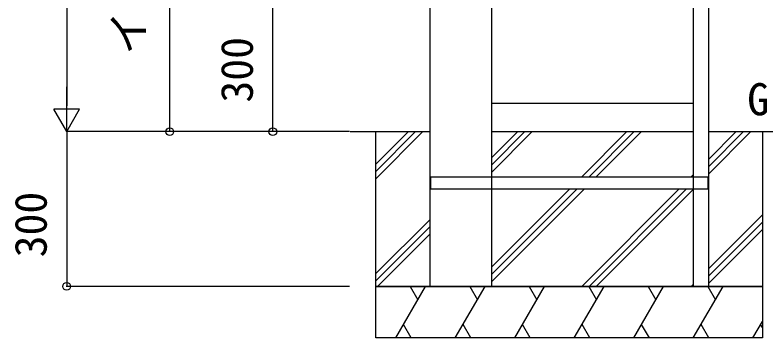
# Model space of a CAD drawing. Units: millimetres, scale not verified. Extents: x -4375 to 4375, y -6498 to 6471.
# Drawn here: x -1825 to -368, y -1148 to -522 of the extents above; entities that cross this region are included whole.
import ezdxf
from ezdxf.enums import TextEntityAlignment as Align

# ---------------------------------------------------------------- set-up
doc = ezdxf.new("R2010")
doc.units = ezdxf.units.MM
doc.header["$LTSCALE"] = 30
for name, color, linetype in [('0-1_USER1', 3, 'Continuous'), ('0-2_YKK_A1', 4, 'Continuous'), ('0-3_YKK_D', 6, 'Continuous')]:
    doc.layers.add(name, color=color, linetype=linetype)
doc.styles.add('ＭＳ ゴシック', font='')
doc.styles.get('ＭＳ ゴシック').set_extended_font_data('MS Gothic')

msp = doc.modelspace()

# ---------------------------------------------------------------- linework, layer by layer
at = {"layer": '0-2_YKK_A1'}
for p, q in [((-900.5, -693.4), (-509.5, -693.4)), ((-1175, -748.4), (-1020.5, -748.4)), ((-1125, -748.4), (-1020.5, -748.4)), ((-1125, -811.42), (-1061.98, -748.4)), ((-1125, -825.56), (-1047.84, -748.4)), ((-1125, -839.7), (-1033.7, -748.4)), ((-900.5, -748.4), (-509.5, -748.4)), ((-900.5, -748.4), (-509.5, -748.4)), ((-900.5, -799.05), (-849.85, -748.4)), ((-900.5, -813.19), (-835.71, -748.4)), ((-900.5, -827.34), (-821.56, -748.4)), ((-726.22, -836.9), (-637.72, -748.4)), ((-712.07, -836.9), (-623.57, -748.4)), ((-697.93, -836.9), (-609.43, -748.4)), ((-479.5, -748.4), (-225, -748.4)), ((-479.5, -802.32), (-425.58, -748.4)), ((-479.5, -816.46), (-411.44, -748.4)), ((-479.5, -830.6), (-397.3, -748.4)), ((-480.7, -836.9), (-1018.7, -836.9)), ((-1018.7, -836.9), (-1018.7, -859.9)), ((-514.08, -836.9), (-509.5, -832.32)), ((-480.7, -836.9), (-480.7, -859.9)), ((-480.7, -859.9), (-1018.7, -859.9)), ((-900.5, -1011.18), (-749.22, -859.9)), ((-900.5, -1025.33), (-735.07, -859.9)), ((-900.5, -1039.47), (-720.93, -859.9)), ((-725.58, -1048.4), (-537.08, -859.9)), ((-711.44, -1048.4), (-522.94, -859.9)), ((-697.3, -1048.4), (-509.5, -860.6)), ((-479.5, -1014.45), (-375, -909.95)), ((-1125, -1023.55), (-1020.5, -919.05)), ((-479.5, -1028.59), (-375, -924.09)), ((-1125, -1037.69), (-1020.5, -933.19)), ((-479.5, -1042.73), (-375, -938.23)), ((-1121.56, -1048.4), (-1020.5, -947.34)), ((-1086.38, -1148.4), (-1028.64, -1048.4)), ((-1058.38, -1048.4), (-1043.51, -1074.15)), ((-900.5, -1048.4), (-1020.5, -1048.4)), ((-970.91, -1148.4), (-913.17, -1048.4)), ((-942.91, -1048.4), (-928.04, -1074.15)), ((-855.44, -1148.4), (-797.7, -1048.4)), ((-827.44, -1048.4), (-812.57, -1074.15)), ((-739.97, -1148.4), (-682.23, -1048.4)), ((-711.97, -1048.4), (-697.1, -1074.15)), ((-624.5, -1148.4), (-566.76, -1048.4)), ((-596.5, -1048.4), (-581.63, -1074.15)), ((-513.45, -1048.4), (-509.5, -1044.45)), ((-479.5, -1048.4), (-509.5, -1048.4)), ((-509.03, -1148.4), (-451.29, -1048.4)), ((-481.03, -1048.4), (-466.16, -1074.15)), ((-393.56, -1148.4), (-375, -1116.26)), ((-1056.24, -1148.17), (-1071.24, -1122.19)), ((-940.77, -1148.17), (-955.77, -1122.19)), ((-825.3, -1148.17), (-840.3, -1122.19)), ((-709.83, -1148.17), (-724.83, -1122.19)), ((-594.36, -1148.17), (-609.36, -1122.19)), ((-478.89, -1148.17), (-493.89, -1122.19)), ((-375, -1128.12), (-378.42, -1122.19)), ((-1116.24, -1148.17), (-1116.11, -1148.4)), ((-1000.77, -1148.17), (-1000.64, -1148.4)), ((-885.3, -1148.17), (-885.17, -1148.4)), ((-769.83, -1148.17), (-769.7, -1148.4)), ((-654.36, -1148.17), (-654.23, -1148.4)), ((-538.89, -1148.17), (-538.76, -1148.4)), ((-423.42, -1148.17), (-423.29, -1148.4))]:
    msp.add_line(p, q, dxfattribs=at)
for points in [[(-1020.5, 851.6), (-1020.5, -748.4), (-1020.5, -1048.4)], [(-900.5, 851.6), (-900.5, -748.4), (-900.5, -1048.4)], [(-509.5, 851.6), (-509.5, -748.4), (-509.5, -1048.4)], [(-479.5, 851.6), (-479.5, -748.4), (-479.5, -1048.4)], [(-479.5, -748.4), (-375, -748.4), (-375, -1048.4), (-1125, -1048.4), (-1125, -748.4)]]:
    msp.add_lwpolyline(points, dxfattribs=at)
msp.add_lwpolyline([(-1125, -1048.4), (-375, -1048.4), (-375, -1148.4), (-1125, -1148.4)], close=True, dxfattribs=at)
at = {"layer": '0-3_YKK_D'}
for p, q in [((-1725, 801.6), (-1725, -698.4)), ((-1525, -748.4), (-1525, 751.6)), ((-1325, -748.4), (-1325, -448.4)), ((-1725, -748.4), (-1725, -661.8)), ((-1725, -748.4), (-1750, -705.1)), ((-1700, -705.1), (-1750, -705.1)), ((-1725, -748.4), (-1700, -705.1)), ((-1176, -748.4), (-1726, -748.4)), ((-1176, -748.4), (-1726, -748.4)), ((-1725, -748.4), (-1725, -1048.4)), ((-1176, -748.4), (-1526, -748.4)), ((-1176, -748.4), (-1326, -748.4)), ((-1176, -1048.4), (-1726, -1048.4))]:
    msp.add_line(p, q, dxfattribs=at)
for centre in [(-1525, -748.4), (-1325, -748.4), (-1725, -1048.4)]:
    msp.add_circle(centre, 7.5, dxfattribs=at)

# ---------------------------------------------------------------- texts
at = {"layer": '0-1_USER1', "style": 'ＭＳ ゴシック'}
msp.add_text('G.L', height=62.32, dxfattribs=at).set_placement((-404.41, -735.33), align=Align.BOTTOM_LEFT)
at = {"layer": '0-3_YKK_D', "style": 'ＭＳ ゴシック'}
for s, p in [('インターホン中心：1500', (-1555.14, -599.44)), ('300', (-1345, -692.09)), ('300', (-1745, -992.09))]:
    msp.add_text(s, height=62.32, rotation=90, dxfattribs=at).set_placement(p, align=Align.BOTTOM_LEFT)

doc.saveas('drawing.dxf')
